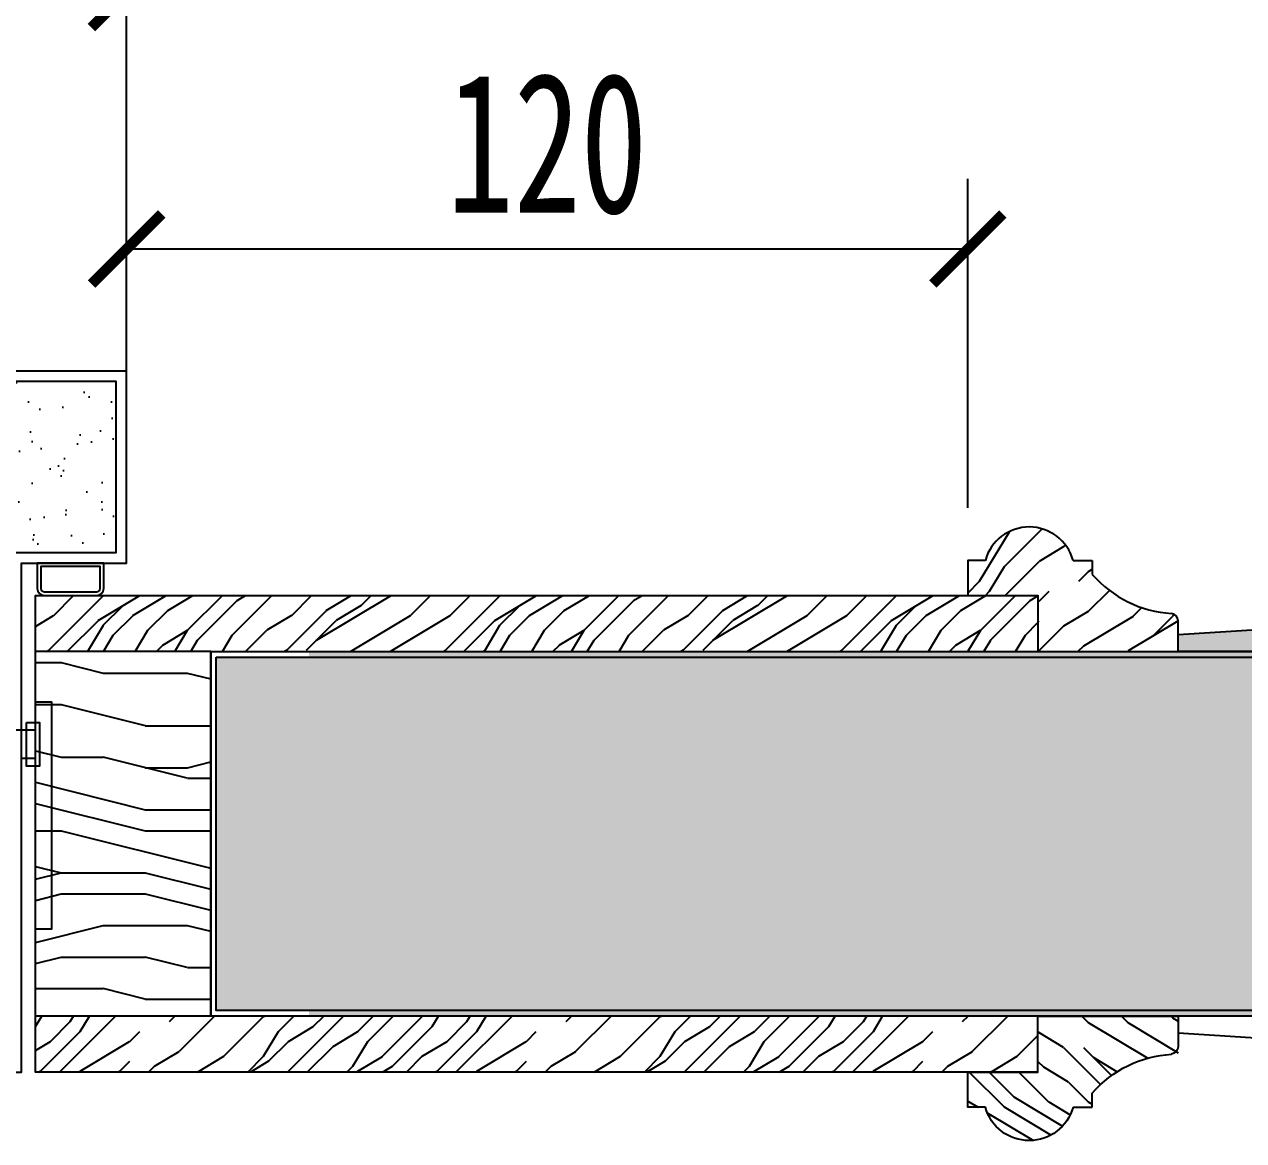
# Model space of a CAD drawing. Header units: millimetres. Extents: x 51249 to 2766742, y -599687 to -1280.
# Drawn here: x 51600.3 to 51774.2, y -120370.3 to -120211.1 of the extents above; entities that cross this region are included whole.
import ezdxf

# ---------------------------------------------------------------- set-up
doc = ezdxf.new("R2010")
doc.units = ezdxf.units.MM
doc.header["$LTSCALE"] = 10
doc.header["$PDMODE"] = 3
doc.linetypes.add('AUDIT_D_050706142524-0', pattern=[0])
for name, color, linetype in [('D-Detail(节点图层)', 134, 'Continuous'), ('IDT-HATCH', 250, 'AUDIT_D_050706142524-0'), ('IRC-18Norm', 30, 'Continuous')]:
    doc.layers.add(name, color=color, linetype=linetype)
doc.styles.add('DIM', font='SimSun.ttf', dxfattribs={"width": 0.7})
doc.dimstyles.new('10', dxfattribs={"dimscale": 10, "dimtxt": 2, "dimasz": 1, "dimexe": 1, "dimexo": 1, "dimgap": 0.5, "dimtad": 1, "dimdec": 0, "dimzin": 0, "dimdsep": 46, "dimtxsty": 'DIM', "dimblk": 'ARCHTICK', "dimcen": 0, "dimclrd": 5, "dimclre": 5, "dimclrt": 35, "dimadec": 0, "dimazin": 0, "dimtfac": 0.5, "dimtdec": 0, "dimtix": 1, "dimtmove": 2, "dimatfit": 2, "dimldrblk": 'A', "dimfxl": 0, "dimtolj": 1, "dimtzin": 0, "dimlwd": -1, "dimlwe": -1, "dimarcsym": 0})

# ---------------------------------------------------------------- blocks, each defined once
blk = doc.blocks.new('ssdsdsggf')
at = {"layer": 'IDT-HATCH'}
h = blk.add_hatch(dxfattribs=at)
h.set_pattern_fill('木纹02', color=8, scale=10, angle=45, style=0, pattern_type=2)
h.set_pattern_definition([(45, (1434.317984681045, 3618.622296060334), (-28.2842712474619, 28.2842712474619), [8, -12, 4, -16]), (45, (1453.409867773073, 3639.128392714731), (-28.2842712474619, 28.2842712474619), [8, -32]), (45, (1449.167227085964, 3637.714179152375), (-28.2842712474619, 28.2842712474619), [4, -36]), (45, (1432.903771118676, 3622.864936747457), (-28.2842712474619, 28.2842712474619), [2, -28, 2, -8]), (45, (1441.389052492908, 3634.178645246444), (-28.2842712474619, 28.2842712474619), [8, -12, 2, -18]), (45, (1433.610877899868, 3627.814684215773), (-28.2842712474619, 28.2842712474619), [6, -34]), (45, (1439.974838930539, 3635.592858808828), (-28.2842712474619, 28.2842712474619), [12, -28]), (45, (1430.782450775114, 3627.814684215773), (-28.2842712474619, 28.2842712474619), [8, -32]), (45, (1441.389052492908, 3639.835499495923), (-28.2842712474619, 28.2842712474619), [20, -20]), (45, (1431.489557556291, 3632.76443168406), (-28.2842712474619, 28.2842712474619), [4, -12, 8, -16]), (45, (1450.581440648333, 3653.270528338457), (-28.2842712474619, 28.2842712474619), [8, -32]), (45, (1444.217479617662, 3648.32078087017), (-28.2842712474619, 28.2842712474619), [4, -36]), (45, (1437.853518586977, 3643.371033401883), (-28.2842712474619, 28.2842712474619), [4, -36]), (45, (1423.004276182059, 3629.93600455932), (-28.2842712474619, 28.2842712474619), [8, -32]), (45, (1436.439305024607, 3644.785246964238), (-28.2842712474619, 28.2842712474619), [8, -32]), (45, (1435.025091462223, 3646.199460526594), (-28.2842712474619, 28.2842712474619), [8, -8, 8, -16]), (45, (1427.95402365036, 3641.956819839499), (-28.2842712474619, 28.2842712474619), [4, -20, 8, -8]), (45, (1432.903771118676, 3648.32078087017), (-28.2842712474619, 28.2842712474619), [12, -28]), (45, (1431.489557556291, 3649.734994432554), (-28.2842712474619, 28.2842712474619), [8, -32]), (45, (1419.468742276127, 3639.128392714731), (-28.2842712474619, 28.2842712474619), [12, -16, 4, -8]), (45, (1418.054528713757, 3640.542606277115), (-28.2842712474619, 28.2842712474619), [20, -20]), (45, (1434.317984681045, 3658.220275806802), (-28.2842712474619, 28.2842712474619), [4, -36]), (45, (1425.12559652562, 3650.442101213746), (-28.2842712474619, 28.2842712474619), [8, -32]), (45, (1418.76163549495, 3645.492353745401), (-28.2842712474619, 28.2842712474619), [4, -16, 4, -16]), (45, (1415.226101589018, 3643.371033401883), (-28.2842712474619, 28.2842712474619), [4, -12, 8, -16]), (45, (1420.175849057305, 3649.734994432554), (-28.2842712474619, 28.2842712474619), [4, -20, 4, -12]), (45, (1425.12559652562, 3656.098955463225), (-28.2842712474619, 28.2842712474619), [12, -28]), (45, (1412.397674464264, 3646.199460526594), (-28.2842712474619, 28.2842712474619), [8, -32]), (45, (1425.832703306813, 3661.048702931512), (-28.2842712474619, 28.2842712474619), [4, -36]), (45, (1430.782450775114, 3667.412663962212), (-28.2842712474619, 28.2842712474619), [4, -36]), (59.03624347, (1451.995654210717, 3640.542606277115), (28.28427124768914, 28.28427124562037), [4.12, -160.80422104]), (59.03624347, (1448.460120304786, 3649.734994432554), (28.28427124768914, 28.28427124562037), [4.12, -160.80422104]), (59.03624347, (1428.661130431552, 3663.87713005628), (28.28427124768914, 28.28427124562037), [4.12, -160.80422104]), (59.03624347, (1430.782450775114, 3644.785246964238), (28.28427124768914, 28.28427124562037), [4.12, -160.80422104]), (59.03624347, (1432.196664337484, 3654.684741900841), (28.28427124768914, 28.28427124562037), [4.12, -160.80422104]), (59.03624347, (1437.146411805799, 3655.391848682033), (28.28427124768914, 28.28427124562037), [4.12, -160.80422104]), (59.03624347, (1418.054528713757, 3646.199460526594), (28.28427124768914, 28.28427124562037), [4.12, -160.80422104]), (59.03624347, (1430.782450775114, 3656.098955463225), (28.28427124768914, 28.28427124562037), [4.12, -160.80422104]), (59.03624347, (1447.045906742402, 3651.149207994909), (28.28427124768914, 28.28427124562037), [8.24, -156.68422104]), (59.03624347, (1442.096159274101, 3650.442101213746), (28.28427124768914, 28.28427124562037), [8.24, -156.68422104]), (59.03624347, (1440.681945711731, 3651.856314776101), (28.28427124768914, 28.28427124562037), [8.24, -156.68422104]), (210.96375653, (1441.389052492908, 3634.178645246444), (-28.28427124562037, -28.28427124768914), [4.119999999999999, -8.239999999999998, 4.119999999999999, -148.44422104]), (210.96375653, (1431.489557556291, 3632.76443168406), (-28.28427124562037, -28.28427124768914), [4.119999999999999, -160.80422104]), (210.96375653, (1418.76163549495, 3645.492353745401), (-28.28427124562037, -28.28427124768914), [8.239999999999998, -156.68422104]), (239.03624347, (1453.409867773073, 3639.128392714731), (-28.28427124768914, -28.28427124562037), [4.119999999999999, -160.80422104]), (30.96375652999995, (1459.066722022581, 3644.785246964238), (28.28427124562038, 28.28427124768913), [4.119999999999999, -160.80422104]), (30.96375652999995, (1440.681945711731, 3646.199460526594), (28.28427124562038, 28.28427124768913), [4.119999999999999, -160.80422104]), (30.96375652999995, (1441.389052492908, 3656.806062244417), (28.28427124562038, 28.28427124768913), [4.119999999999999, -160.80422104]), (30.96375652999995, (1427.95402365036, 3647.613674088978), (28.28427124562038, 28.28427124768913), [4.119999999999999, -160.80422104]), (30.96375652999995, (1421.590062619689, 3648.32078087017), (28.28427124562038, 28.28427124768913), [4.119999999999999, -160.80422104]), (30.96375652999995, (1423.004276182059, 3652.563421557294), (28.28427124562038, 28.28427124768913), [4.119999999999999, -160.80422104]), (30.96375652999995, (1427.95402365036, 3647.613674088978), (28.28427124562038, 28.28427124768913), [4.119999999999999, -160.80422104]), (30.96375652999995, (1432.196664337484, 3660.34159615032), (28.28427124562038, 28.28427124768913), [16.48, -148.44422104]), (30.96375652999995, (1434.317984681045, 3624.279150309812), (28.28427124562038, 28.28427124768913), [16.48, -148.44422104]), (30.96375652999995, (1435.025091462223, 3629.228897778128), (28.28427124562038, 28.28427124768913), [16.48, -148.44422104]), (30.96375652999995, (1436.439305024607, 3633.471538465252), (28.28427124562038, 28.28427124768913), [4.119999999999999, -8.239999999999998, 8.239999999999998, -144.32422104]), (30.96375652999995, (1434.317984681045, 3635.592858808828), (28.28427124562038, 28.28427124768913), [8.239999999999998, -8.239999999999998, 8.239999999999998, -140.20422104]), (30.96375652999995, (1428.661130431552, 3635.592858808828), (28.28427124562038, 28.28427124768913), [16.48, -148.44422104]), (30.96375652999995, (1423.711382963236, 3634.885752027636), (28.28427124562038, 28.28427124768913), [16.48, -148.44422104]), (30.96375652999995, (1422.297169400881, 3636.299965589991), (28.28427124562038, 28.28427124768913), [16.48, -148.44422104]), (30.96375652999995, (1433.610877899868, 3664.584236837472), (28.28427124562038, 28.28427124768913), [4.119999999999999, -160.80422104]), (30.96376752999999, (1433.610877899868, 3670.241091086951), (28.2842658154296, 28.28427667787887), [8.24, -156.68422104]), (30.96376752999999, (1418.054528713757, 3651.856314776101), (28.2842658154296, 28.28427667787887), [8.24, -156.68422104]), (30.96375753000003, (1439.974838930539, 3624.279150309812), (28.28427075196671, 28.2842717413428), [16.48, -148.44422104]), (30.96375753000003, (1437.146411805799, 3661.048702931512), (28.28427075196671, 28.2842717413428), [12.36, -152.56422104]), (30.96375753000003, (1442.096159274101, 3661.755809712704), (28.28427075196671, 28.2842717413428), [24.72, -140.20422104])])
edge = h.paths.add_edge_path()
edge.add_arc((55979.39305851867, -119555.1757793794), 16.3029122841269, 241.49248812038348, 250.7276556860831, ccw=False)
edge.add_arc((55979.37967211842, -119555.2540906065), 16.22772716918005, 220.9185292841003, 241.40205699300918, ccw=False)
edge.add_line((55967.11732496107, -119565.8830120603), (55967.11732496107, -119563.8830120603))
edge.add_line((55967.11732496107, -119563.8830120603), (55964.36732496105, -119563.8830120603))
edge.add_arc((55958.11732496105, -119565.6004663499), 6.481677964616869, 15.36520759784268, 164.6347924021573)
edge.add_line((55951.86732496105, -119563.8830120603), (55949.36732496105, -119563.8830120603))
edge.add_line((55949.36732496105, -119563.8830120603), (55949.36732496105, -119568.8830120603))
edge.add_line((55949.36732496105, -119568.8830120603), (55959.36732496105, -119568.8830120603))
edge.add_line((55959.36732496105, -119568.8830120603), (55959.36732496105, -119576.8830120603))
edge.add_line((55959.36732496105, -119576.8830120603), (55979.36732496105, -119576.8830120603))
edge.add_line((55979.36732496105, -119576.8830120603), (55979.36732496108, -119571.4699575336))
edge.add_arc((55979.75767708227, -119552.8609592611), 18.61309193777993, 252.0201423478587, 268.7983098703108, ccw=False)
at = {"layer": 'IRC-18Norm', "color": 2}
for p, q in [((55964.36732502887, -119563.8830120603, -3.585234520345086e-09), (55967.11732496105, -119563.8830120603, -3.585234520345086e-09)), ((55967.11732496105, -119563.8830120603, -3.585234520345086e-09), (55967.11732496105, -119565.8830120603, -3.585234520345086e-09))]:
    blk.add_line(p, q, dxfattribs=at)
at = {"layer": 'IRC-18Norm', "color": 2, "elevation": -3.585234520344903e-09}
blk.add_lwpolyline([(55951.86732496105, -119563.8830120603), (55949.36732496105, -119563.8830120603), (55949.36732496105, -119568.8830120603), (55959.36732496105, -119568.8830120603), (55959.36732496105, -119576.8830120603), (55979.36732496105, -119576.8830120603), (55979.36732496107, -119572.4976460992)], dxfattribs=at)
at = {"layer": 'IRC-18Norm', "color": 2}
for centre, radius, start, end in [((55958.11732496072, -119565.6004663495, -3.585234520345086e-09), 6.481677964208123, 15.36520756988729, 164.6347924050945), ((55979.33232733947, -119555.3128921416, -3.58523452034527e-09), 16.15344292092637, 220.8709191469896, 266.6889113185287), ((55978.18659283027, -119572.6058000652, -3.585234520344537e-09), 1.185675185306872, 5.233635352493456, 79.66292120064189)]:
    blk.add_arc(centre, radius, start, end, dxfattribs=at)
blk = doc.blocks.new('_ArchTick')
at = {"color": 0, "linetype": 'ByBlock', "const_width": 0.15}
blk.add_lwpolyline([(-0.5, -0.5), (0.5, 0.5)], dxfattribs=at)
blk = doc.blocks.new('*D1100')
at = {"layer": 'D-Detail(节点图层)', "color": 5, "ltscale": 0.15}
for p, q in [((51614.83135850196, -120277.8962793783), (51614.83135850196, -120233.0963369248)), ((51734.83135850199, -120280.0121117576), (51734.83135850199, -120233.0963369248)), ((51614.83135850196, -120243.0963369248), (51734.83135850199, -120243.0963369248))]:
    blk.add_line(p, q, dxfattribs=at)
at = {"layer": 'Defpoints', "color": 0, "ltscale": 0.15}
for p in [(51734.83135850199, -120243.0963369248), (51614.83135850196, -120287.8962793783), (51734.83135850199, -120290.0121117576)]:
    blk.add_point(p, dxfattribs=at)
at = {"layer": 'D-Detail(节点图层)', "color": 5, "ltscale": 0.15, "xscale": 10, "yscale": 10, "zscale": 10, "rotation": 180}
blk.add_blockref('_ArchTick', (51614.83135850196, -120243.0963369248), dxfattribs=at)
at = {"layer": 'D-Detail(节点图层)', "color": 5, "ltscale": 0.15, "xscale": 10, "yscale": 10, "zscale": 10}
blk.add_blockref('_ArchTick', (51734.83135850199, -120243.0963369248), dxfattribs=at)
at = {"layer": 'D-Detail(节点图层)', "color": 35, "ltscale": 0.15, "insert": (51674.83135850197, -120228.0963369248), "char_height": 20, "attachment_point": 5, "style": 'DIM'}
blk.add_mtext('\\A1;120', dxfattribs=at)
blk = doc.blocks.new('A')
for p, q in [((-1.435067392276324, 1.147654099946521), (-1.089590771724033, 1.437450103912852)), ((-1.089590771724033, 1.437450103912852), (0, 0)), ((-1.435067392276324, 1.147654099946521), (-0.3688396396728422, 0)), ((-0.3688396396728422, 3.637978807091713e-12), (-2.127066897330224, 0)), ((-1.435067392276324, -1.147654099946521), (-0.3688396396728422, 0)), ((-1.089590771724033, -1.437450103912852), (0, 0)), ((-1.435067392276324, -1.147654099946521), (-1.089590771724033, -1.437450103912852))]:
    blk.add_line(p, q)
for points in [[(-1.435067392276324, 1.147654099946521), (-1.089590771724033, 1.437450103912852), (-0.3688396396728422, 0), (0, 0)], [(-1.435067392276324, -1.147654099946521), (-1.089590771724033, -1.437450103912852), (-0.3688396396728422, 0), (0, 0)]]:
    blk.add_solid(points)
blk = doc.blocks.new('*D1102')
at = {"layer": 'D-Detail(节点图层)', "color": 5, "ltscale": 0.15}
for p, q in [((51614.83135850203, -120246.5125324809), (51614.83135850203, -120196.5125324809)), ((52482.83110054302, -120246.5125324809), (52482.83110054302, -120196.5125324809)), ((51614.83135850203, -120206.5125324809), (52482.83110054302, -120206.5125324809))]:
    blk.add_line(p, q, dxfattribs=at)
at = {"layer": 'Defpoints', "color": 0, "ltscale": 0.15}
for p in [(52482.83110054302, -120206.5125324809), (51614.83135850203, -120260.5121117202), (52482.83110054302, -120260.51211172)]:
    blk.add_point(p, dxfattribs=at)
at = {"layer": 'D-Detail(节点图层)', "color": 5, "ltscale": 0.15, "xscale": 10, "yscale": 10, "zscale": 10, "rotation": 180}
blk.add_blockref('_ArchTick', (51614.83135850203, -120206.5125324809), dxfattribs=at)
at = {"layer": 'D-Detail(节点图层)', "color": 5, "ltscale": 0.15, "xscale": 10, "yscale": 10, "zscale": 10}
blk.add_blockref('_ArchTick', (52482.83110054302, -120206.5125324809), dxfattribs=at)
at = {"layer": 'D-Detail(节点图层)', "color": 35, "ltscale": 0.15, "insert": (52048.83122952252, -120184.8028972884), "char_height": 20, "attachment_point": 5, "style": 'DIM'}
blk.add_mtext('\\A1;门扇开启后净宽度≥800MM', dxfattribs=at)

msp = doc.modelspace()

# ---------------------------------------------------------------- hatches: boundary and pattern name
at = {"layer": 'D-Detail(节点图层)', "ltscale": 0.15}
h = msp.add_hatch(dxfattribs=at)
h.set_pattern_fill('AR-SAND', color=251, scale=3, style=0)
h.set_pattern_definition([(37.50000000000001, (-4234.536095438525, -723.6290996973403), (-0.2400046943976075, 7.341198559940135), [0, -5.7912, 0, -6.477, 0, -6.19125]), (7.499999999999999, (-4234.536095438525, -723.6290996973403), (6.742849247070039, 10.75237650852531), [0, -3.1242, 0, -5.2197, 0, -2.00025]), (327.5, (-4239.222395438526, -723.6290996973403), (11.86488555362187, 0.02155777017818417), [0, -1.905, 0, -6.858000000000001, 0, -8.9535]), (317.5, (-4239.222395438526, -723.6290996973403), (11.45334678708446, 3.343939848858243), [0, -0.9525, 0, -4.4958, 0, -5.1435])])
h.paths.add_polyline_path([(51598.33135850396, -120359.0121117315), (51598.33135850196, -120286.3962793783), (51613.33135850196, -120286.3962793783), (51613.33135850203, -120262.0121117199), (51560.33135850203, -120262.0121117199), (51560.33135850396, -120359.0121117315)])
h = msp.add_hatch(dxfattribs=at)
h.set_pattern_fill('FB木纹中SC300', color=251, scale=10, angle=45, style=0, pattern_type=2)
h.set_pattern_definition([(45, (-4248.536095438525, -723.6290996973403), (-28.2842712474619, 28.2842712474619), [8, -12, 4, -16]), (45, (-4229.444212346491, -703.1230030429288), (-28.2842712474619, 28.2842712474619), [8, -32]), (45, (-4233.686853033607, -704.5372166052985), (-28.2842712474619, 28.2842712474619), [4, -36]), (45, (-4249.950309000895, -719.3864590102166), (-28.2842712474619, 28.2842712474619), [2, -28, 2, -8]), (45, (-4241.465027626662, -708.07275051123), (-28.2842712474619, 28.2842712474619), [8, -12, 2, -18]), (45, (-4249.24320221971, -714.4367115419154), (-28.2842712474619, 28.2842712474619), [6, -34]), (45, (-4242.879241189032, -706.6585369488603), (-28.2842712474619, 28.2842712474619), [12, -28]), (45, (-4252.071629344457, -714.4367115419154), (-28.2842712474619, 28.2842712474619), [8, -32]), (45, (-4241.465027626662, -702.4158962617512), (-28.2842712474619, 28.2842712474619), [20, -20]), (45, (-4251.364522563272, -709.4869640736142), (-28.2842712474619, 28.2842712474619), [4, -12, 8, -16]), (45, (-4232.272639471237, -688.9808674192027), (-28.2842712474619, 28.2842712474619), [8, -32]), (45, (-4238.636600501915, -693.9306148875039), (-28.2842712474619, 28.2842712474619), [4, -36]), (45, (-4245.000561532594, -698.8803623558051), (-28.2842712474619, 28.2842712474619), [4, -36]), (45, (-4259.849803937512, -712.3153911983536), (-28.2842712474619, 28.2842712474619), [8, -32]), (45, (-4246.414775094963, -697.4661487934354), (-28.2842712474619, 28.2842712474619), [8, -32]), (45, (-4247.82898865734, -696.0519352310657), (-28.2842712474619, 28.2842712474619), [8, -8, 8, -16]), (45, (-4254.900056469203, -700.2945759181894), (-28.2842712474619, 28.2842712474619), [4, -20, 8, -8]), (45, (-4249.950309000895, -693.9306148875039), (-28.2842712474619, 28.2842712474619), [12, -28]), (45, (-4251.364522563272, -692.5164013251342), (-28.2842712474619, 28.2842712474619), [8, -32]), (45, (-4263.385337843443, -703.1230030429288), (-28.2842712474619, 28.2842712474619), [12, -16, 4, -8]), (45, (-4264.799551405813, -701.7087894805591), (-28.2842712474619, 28.2842712474619), [20, -20]), (45, (-4248.536095438525, -684.0311199508869), (-28.2842712474619, 28.2842712474619), [4, -36]), (45, (-4257.72848359395, -691.8092945439421), (-28.2842712474619, 28.2842712474619), [8, -32]), (45, (-4264.092444624628, -696.7590420122579), (-28.2842712474619, 28.2842712474619), [4, -16, 4, -16]), (45, (-4267.62797853056, -698.8803623558051), (-28.2842712474619, 28.2842712474619), [4, -12, 8, -16]), (45, (-4262.678231062258, -692.5164013251342), (-28.2842712474619, 28.2842712474619), [4, -20, 4, -12]), (45, (-4257.72848359395, -686.1524402944488), (-28.2842712474619, 28.2842712474619), [12, -28]), (45, (-4270.456405655306, -696.0519352310657), (-28.2842712474619, 28.2842712474619), [8, -32]), (45, (-4257.021376812765, -681.2026928261475), (-28.2842712474619, 28.2842712474619), [4, -36]), (45, (-4252.071629344457, -674.8387317954621), (-28.2842712474619, 28.2842712474619), [4, -36]), (59.03624347, (-4230.85842590886, -701.7087894805591), (28.28427124768914, 28.28427124562037), [4.12, -160.80422104]), (59.03624347, (-4234.393959814792, -692.5164013251342), (28.28427124768914, 28.28427124562037), [4.12, -160.80422104]), (59.03624347, (-4254.192949688018, -678.3742657014081), (28.28427124768914, 28.28427124562037), [4.12, -160.80422104]), (59.03624347, (-4252.071629344457, -697.4661487934354), (28.28427124768914, 28.28427124562037), [4.12, -160.80422104]), (59.03624347, (-4250.657415782087, -687.566653856833), (28.28427124768914, 28.28427124562037), [4.12, -160.80422104]), (59.03624347, (-4245.707668313778, -686.8595470756409), (28.28427124768914, 28.28427124562037), [4.12, -160.80422104]), (59.03624347, (-4264.799551405813, -696.0519352310657), (28.28427124768914, 28.28427124562037), [4.12, -160.80422104]), (59.03624347, (-4252.071629344457, -686.1524402944488), (28.28427124768914, 28.28427124562037), [4.12, -160.80422104]), (59.03624347, (-4235.808173377169, -691.1021877627645), (28.28427124768914, 28.28427124562037), [8.24, -156.68422104]), (59.03624347, (-4240.75792084547, -691.8092945439421), (28.28427124768914, 28.28427124562037), [8.24, -156.68422104]), (59.03624347, (-4242.172134407847, -690.3950809815724), (28.28427124768914, 28.28427124562037), [8.24, -156.68422104]), (210.96375653, (-4241.465027626662, -708.07275051123), (-28.28427124562037, -28.28427124768914), [4.12, -8.24, 4.12, -148.44422104]), (210.96375653, (-4251.364522563272, -709.4869640736142), (-28.28427124562037, -28.28427124768914), [4.12, -160.80422104]), (210.96375653, (-4264.092444624628, -696.7590420122579), (-28.28427124562037, -28.28427124768914), [8.24, -156.68422104]), (239.03624347, (-4229.444212346491, -703.1230030429288), (-28.28427124768914, -28.28427124562037), [4.12, -160.80422104]), (30.96375652999997, (-4223.787358096997, -697.4661487934354), (28.28427124562038, 28.28427124768913), [4.12, -160.80422104]), (30.96375652999997, (-4242.172134407847, -696.0519352310657), (28.28427124562038, 28.28427124768913), [4.12, -160.80422104]), (30.96375652999997, (-4241.465027626662, -685.4453335132712), (28.28427124562038, 28.28427124768913), [4.12, -160.80422104]), (30.96375652999997, (-4254.900056469203, -694.637721668696), (28.28427124562038, 28.28427124768913), [4.12, -160.80422104]), (30.96375652999997, (-4261.264017499881, -693.9306148875039), (28.28427124562038, 28.28427124768913), [4.12, -160.80422104]), (30.96375652999997, (-4259.849803937512, -689.6879742003803), (28.28427124562038, 28.28427124768913), [4.12, -160.80422104]), (30.96375652999997, (-4254.900056469203, -694.637721668696), (28.28427124562038, 28.28427124768913), [4.12, -160.80422104]), (30.96375652999997, (-4250.657415782087, -681.9097996073397), (28.28427124562038, 28.28427124768913), [16.48, -148.44422104]), (30.96375652999997, (-4248.536095438525, -717.972245447847), (28.28427124562038, 28.28427124768913), [16.48, -148.44422104]), (30.96375652999997, (-4247.82898865734, -713.0224979795457), (28.28427124562038, 28.28427124768913), [16.48, -148.44422104]), (30.96375652999997, (-4246.414775094963, -708.7798572924221), (28.28427124562038, 28.28427124768913), [4.12, -8.24, 8.24, -144.32422104]), (30.96375652999997, (-4248.536095438525, -706.6585369488603), (28.28427124562038, 28.28427124768913), [8.24, -8.24, 8.24, -140.20422104]), (30.96375652999997, (-4254.192949688018, -706.6585369488603), (28.28427124562038, 28.28427124768913), [16.48, -148.44422104]), (30.96375652999997, (-4259.142697156327, -707.3656437300524), (28.28427124562038, 28.28427124768913), [16.48, -148.44422104]), (30.96375652999997, (-4260.556910718697, -705.9514301676827), (28.28427124562038, 28.28427124768913), [16.48, -148.44422104]), (30.96375652999997, (-4249.24320221971, -677.667158920216), (28.28427124562038, 28.28427124768913), [4.12, -160.80422104]), (30.96376753000001, (-4249.24320221971, -672.0103046707227), (28.2842658154296, 28.28427667787887), [8.24, -156.68422104]), (30.96376753000001, (-4264.799551405813, -690.3950809815724), (28.2842658154296, 28.28427667787887), [8.24, -156.68422104]), (30.96375753000005, (-4242.879241189032, -717.972245447847), (28.28427075196671, 28.2842717413428), [16.48, -148.44422104]), (30.96375753000005, (-4245.707668313778, -681.2026928261475), (28.28427075196671, 28.2842717413428), [12.36, -152.56422104]), (30.96375753000005, (-4240.75792084547, -680.4955860449554), (28.28427075196671, 28.2842717413428), [24.72, -140.20422104])])
h.paths.add_polyline_path([(51601.83135850221, -120292.5121117576), (51601.83135850221, -120300.5121117576), (51744.83135850199, -120300.5121117576), (51744.83135850199, -120292.5121117576), (51734.83135850199, -120292.5121117576)])
h = msp.add_hatch(dxfattribs=at)
h.set_pattern_fill('FB木纹中SC300', color=251, scale=10, angle=45, style=0, pattern_type=2)
h.set_pattern_definition([(45, (-4234.536095438525, -723.6290996973403), (-28.2842712474619, 28.2842712474619), [8, -12, 4, -16]), (45, (-4215.444212346491, -703.1230030429288), (-28.2842712474619, 28.2842712474619), [8, -32]), (45, (-4219.686853033607, -704.5372166052985), (-28.2842712474619, 28.2842712474619), [4, -36]), (45, (-4235.950309000895, -719.3864590102166), (-28.2842712474619, 28.2842712474619), [2, -28, 2, -8]), (45, (-4227.465027626662, -708.07275051123), (-28.2842712474619, 28.2842712474619), [8, -12, 2, -18]), (45, (-4235.24320221971, -714.4367115419154), (-28.2842712474619, 28.2842712474619), [6, -34]), (45, (-4228.879241189032, -706.6585369488603), (-28.2842712474619, 28.2842712474619), [12, -28]), (45, (-4238.071629344457, -714.4367115419154), (-28.2842712474619, 28.2842712474619), [8, -32]), (45, (-4227.465027626662, -702.4158962617512), (-28.2842712474619, 28.2842712474619), [20, -20]), (45, (-4237.364522563272, -709.4869640736142), (-28.2842712474619, 28.2842712474619), [4, -12, 8, -16]), (45, (-4218.272639471237, -688.9808674192027), (-28.2842712474619, 28.2842712474619), [8, -32]), (45, (-4224.636600501915, -693.9306148875039), (-28.2842712474619, 28.2842712474619), [4, -36]), (45, (-4231.000561532594, -698.8803623558051), (-28.2842712474619, 28.2842712474619), [4, -36]), (45, (-4245.849803937512, -712.3153911983536), (-28.2842712474619, 28.2842712474619), [8, -32]), (45, (-4232.414775094963, -697.4661487934354), (-28.2842712474619, 28.2842712474619), [8, -32]), (45, (-4233.82898865734, -696.0519352310657), (-28.2842712474619, 28.2842712474619), [8, -8, 8, -16]), (45, (-4240.900056469203, -700.2945759181894), (-28.2842712474619, 28.2842712474619), [4, -20, 8, -8]), (45, (-4235.950309000895, -693.9306148875039), (-28.2842712474619, 28.2842712474619), [12, -28]), (45, (-4237.364522563272, -692.5164013251342), (-28.2842712474619, 28.2842712474619), [8, -32]), (45, (-4249.385337843443, -703.1230030429288), (-28.2842712474619, 28.2842712474619), [12, -16, 4, -8]), (45, (-4250.799551405813, -701.7087894805591), (-28.2842712474619, 28.2842712474619), [20, -20]), (45, (-4234.536095438525, -684.0311199508869), (-28.2842712474619, 28.2842712474619), [4, -36]), (45, (-4243.72848359395, -691.8092945439421), (-28.2842712474619, 28.2842712474619), [8, -32]), (45, (-4250.092444624628, -696.7590420122579), (-28.2842712474619, 28.2842712474619), [4, -16, 4, -16]), (45, (-4253.62797853056, -698.8803623558051), (-28.2842712474619, 28.2842712474619), [4, -12, 8, -16]), (45, (-4248.678231062258, -692.5164013251342), (-28.2842712474619, 28.2842712474619), [4, -20, 4, -12]), (45, (-4243.72848359395, -686.1524402944488), (-28.2842712474619, 28.2842712474619), [12, -28]), (45, (-4256.456405655306, -696.0519352310657), (-28.2842712474619, 28.2842712474619), [8, -32]), (45, (-4243.021376812765, -681.2026928261475), (-28.2842712474619, 28.2842712474619), [4, -36]), (45, (-4238.071629344457, -674.8387317954621), (-28.2842712474619, 28.2842712474619), [4, -36]), (59.03624347, (-4216.85842590886, -701.7087894805591), (28.28427124768914, 28.28427124562037), [4.12, -160.80422104]), (59.03624347, (-4220.393959814792, -692.5164013251342), (28.28427124768914, 28.28427124562037), [4.12, -160.80422104]), (59.03624347, (-4240.192949688018, -678.3742657014081), (28.28427124768914, 28.28427124562037), [4.12, -160.80422104]), (59.03624347, (-4238.071629344457, -697.4661487934354), (28.28427124768914, 28.28427124562037), [4.12, -160.80422104]), (59.03624347, (-4236.657415782087, -687.566653856833), (28.28427124768914, 28.28427124562037), [4.12, -160.80422104]), (59.03624347, (-4231.707668313778, -686.8595470756409), (28.28427124768914, 28.28427124562037), [4.12, -160.80422104]), (59.03624347, (-4250.799551405813, -696.0519352310657), (28.28427124768914, 28.28427124562037), [4.12, -160.80422104]), (59.03624347, (-4238.071629344457, -686.1524402944488), (28.28427124768914, 28.28427124562037), [4.12, -160.80422104]), (59.03624347, (-4221.808173377169, -691.1021877627645), (28.28427124768914, 28.28427124562037), [8.24, -156.68422104]), (59.03624347, (-4226.75792084547, -691.8092945439421), (28.28427124768914, 28.28427124562037), [8.24, -156.68422104]), (59.03624347, (-4228.172134407847, -690.3950809815724), (28.28427124768914, 28.28427124562037), [8.24, -156.68422104]), (210.96375653, (-4227.465027626662, -708.07275051123), (-28.28427124562037, -28.28427124768914), [4.12, -8.24, 4.12, -148.44422104]), (210.96375653, (-4237.364522563272, -709.4869640736142), (-28.28427124562037, -28.28427124768914), [4.12, -160.80422104]), (210.96375653, (-4250.092444624628, -696.7590420122579), (-28.28427124562037, -28.28427124768914), [8.24, -156.68422104]), (239.03624347, (-4215.444212346491, -703.1230030429288), (-28.28427124768914, -28.28427124562037), [4.12, -160.80422104]), (30.96375652999997, (-4209.787358096997, -697.4661487934354), (28.28427124562038, 28.28427124768913), [4.12, -160.80422104]), (30.96375652999997, (-4228.172134407847, -696.0519352310657), (28.28427124562038, 28.28427124768913), [4.12, -160.80422104]), (30.96375652999997, (-4227.465027626662, -685.4453335132712), (28.28427124562038, 28.28427124768913), [4.12, -160.80422104]), (30.96375652999997, (-4240.900056469203, -694.637721668696), (28.28427124562038, 28.28427124768913), [4.12, -160.80422104]), (30.96375652999997, (-4247.264017499881, -693.9306148875039), (28.28427124562038, 28.28427124768913), [4.12, -160.80422104]), (30.96375652999997, (-4245.849803937512, -689.6879742003803), (28.28427124562038, 28.28427124768913), [4.12, -160.80422104]), (30.96375652999997, (-4240.900056469203, -694.637721668696), (28.28427124562038, 28.28427124768913), [4.12, -160.80422104]), (30.96375652999997, (-4236.657415782087, -681.9097996073397), (28.28427124562038, 28.28427124768913), [16.48, -148.44422104]), (30.96375652999997, (-4234.536095438525, -717.972245447847), (28.28427124562038, 28.28427124768913), [16.48, -148.44422104]), (30.96375652999997, (-4233.82898865734, -713.0224979795457), (28.28427124562038, 28.28427124768913), [16.48, -148.44422104]), (30.96375652999997, (-4232.414775094963, -708.7798572924221), (28.28427124562038, 28.28427124768913), [4.12, -8.24, 8.24, -144.32422104]), (30.96375652999997, (-4234.536095438525, -706.6585369488603), (28.28427124562038, 28.28427124768913), [8.24, -8.24, 8.24, -140.20422104]), (30.96375652999997, (-4240.192949688018, -706.6585369488603), (28.28427124562038, 28.28427124768913), [16.48, -148.44422104]), (30.96375652999997, (-4245.142697156327, -707.3656437300524), (28.28427124562038, 28.28427124768913), [16.48, -148.44422104]), (30.96375652999997, (-4246.556910718697, -705.9514301676827), (28.28427124562038, 28.28427124768913), [16.48, -148.44422104]), (30.96375652999997, (-4235.24320221971, -677.667158920216), (28.28427124562038, 28.28427124768913), [4.12, -160.80422104]), (30.96376753000001, (-4235.24320221971, -672.0103046707227), (28.2842658154296, 28.28427667787887), [8.24, -156.68422104]), (30.96376753000001, (-4250.799551405813, -690.3950809815724), (28.2842658154296, 28.28427667787887), [8.24, -156.68422104]), (30.96375753000005, (-4228.879241189032, -717.972245447847), (28.28427075196671, 28.2842717413428), [16.48, -148.44422104]), (30.96375753000005, (-4231.707668313778, -681.2026928261475), (28.28427075196671, 28.2842717413428), [12.36, -152.56422104]), (30.96375753000005, (-4226.75792084547, -680.4955860449554), (28.28427075196671, 28.2842717413428), [24.72, -140.20422104])])
h.paths.add_polyline_path([(51764.83135850199, -120300.5121117576), (51764.83135850712, -120298.0990572312), (51804.83135849937, -120295.5500864412), (51804.83135849937, -120292.5121117576), (52292.83110054565, -120292.5121117576), (52292.83110054565, -120295.5500864412), (52332.83110053789, -120298.0990572312), (52332.83110054304, -120300.5121117576)])
h = msp.add_hatch(dxfattribs=at)
h.set_pattern_fill('FB木纹中SC300', color=251, scale=15, style=0, pattern_type=2)
h.set_pattern_definition([(0, (-4248.536095438525, -723.6290996973403), (0, 60), [12, -18, 6, -24]), (0, (-4206.536095438525, -722.1290996973403), (0, 60), [12, -48]), (0, (-4212.536095438525, -719.1290996973403), (0, 60), [6, -54]), (0, (-4245.536095438525, -717.6290996973403), (0, 60), [3, -42, 3, -12]), (0, (-4224.536095438525, -714.6290996973403), (0, 60), [12, -18, 3, -27]), (0, (-4239.536095438525, -713.1290996973403), (0, 60), [9, -51]), (0, (-4224.536095438525, -711.6290996973403), (0, 60), [18, -42]), (0, (-4242.536095438525, -710.1290996973403), (0, 60), [12, -48]), (0, (-4218.536095438525, -708.6290996973403), (0, 60), [30, -30]), (0, (-4236.536095438525, -705.6290996973403), (0, 60), [6, -18, 12, -24]), (0, (-4194.536095438525, -704.1290996973403), (0, 60), [12, -48]), (0, (-4206.536095438525, -702.6290996973403), (0, 60), [6, -54]), (0, (-4218.536095438525, -701.1290996973403), (0, 60), [6, -54]), (0, (-4248.536095438525, -699.6290996973403), (0, 60), [12, -48]), (0, (-4218.536095438525, -698.1290996973403), (0, 60), [12, -48]), (0, (-4218.536095438525, -695.1290996973403), (0, 60), [12, -12, 12, -24]), (0, (-4230.536095438525, -692.1290996973403), (0, 60), [6, -30, 12, -12]), (0, (-4218.536095438525, -690.6290996973403), (0, 60), [18, -42]), (0, (-4218.536095438525, -687.6290996973403), (0, 60), [12, -48]), (0, (-4242.536095438525, -686.1290996973403), (0, 60), [18, -24, 6, -12]), (0, (-4242.536095438525, -683.1290996973403), (0, 60), [30, -30]), (0, (-4206.536095438525, -681.6290996973403), (0, 60), [6, -54]), (0, (-4224.536095438525, -680.1290996973403), (0, 60), [12, -48]), (0, (-4236.536095438525, -678.6290996973403), (0, 60), [6, -24, 6, -24]), (0, (-4242.536095438525, -677.1290996973403), (0, 60), [6, -18, 12, -24]), (0, (-4230.536095438525, -675.6290996973403), (0, 60), [6, -30, 6, -18]), (0, (-4218.536095438525, -674.1290996973403), (0, 60), [18, -42]), (0, (-4242.536095438525, -671.1290996973403), (0, 60), [12, -48]), (0, (-4212.536095438525, -669.6290996973403), (0, 60), [6, -54]), (0, (-4200.536095438525, -668.1290996973403), (0, 60), [6, -54]), (14.03624347, (-4206.536095438525, -719.1290996973403), (59.99999999828779, -2.194254777876381e-09), [6.180000000000001, -241.20633156]), (14.03624347, (-4200.536095438525, -705.6290996973403), (59.99999999828779, -2.194254777876381e-09), [6.180000000000001, -241.20633156]), (14.03624347, (-4206.536095438525, -669.6290996973403), (59.99999999828779, -2.194254777876381e-09), [6.180000000000001, -241.20633156]), (14.03624347, (-4224.536095438525, -692.1290996973403), (59.99999999828779, -2.194254777876381e-09), [6.180000000000001, -241.20633156]), (14.03624347, (-4212.536095438525, -683.1290996973403), (59.99999999828779, -2.194254777876381e-09), [6.180000000000001, -241.20633156]), (14.03624347, (-4206.536095438525, -687.6290996973403), (59.99999999828779, -2.194254777876381e-09), [6.180000000000001, -241.20633156]), (14.03624347, (-4236.536095438525, -677.1290996973403), (59.99999999828779, -2.194254777876381e-09), [6.180000000000001, -241.20633156]), (14.03624347, (-4212.536095438525, -680.1290996973403), (59.99999999828779, -2.194254777876381e-09), [6.180000000000001, -241.20633156]), (14.03624347, (-4200.536095438525, -702.6290996973403), (59.99999999828779, -2.194254777876381e-09), [12.36, -235.02633156]), (14.03624347, (-4206.536095438525, -698.1290996973403), (59.99999999828779, -2.194254777876381e-09), [12.36, -235.02633156]), (14.03624347, (-4206.536095438525, -695.1290996973403), (59.99999999828779, -2.194254777876381e-09), [12.36, -235.02633156]), (165.96375653, (-4224.536095438525, -714.6290996973403), (-59.99999999828779, -2.194274761890824e-09), [6.180000000000001, -12.36, 6.180000000000001, -222.66633156]), (165.96375653, (-4236.536095438525, -705.6290996973403), (-59.99999999828779, -2.194274761890824e-09), [6.180000000000001, -241.20633156]), (165.96375653, (-4236.536095438525, -678.6290996973403), (-59.99999999828779, -2.194274761890824e-09), [12.36, -235.02633156]), (194.03624347, (-4206.536095438525, -722.1290996973403), (-59.99999999828779, 2.194261439214529e-09), [6.180000000000001, -241.20633156]), (345.96375653, (-4194.536095438525, -722.1290996973403), (59.9999999982878, 2.194239789865549e-09), [6.180000000000001, -241.20633156]), (345.96375653, (-4212.536095438525, -701.1290996973403), (59.9999999982878, 2.194239789865549e-09), [6.180000000000001, -241.20633156]), (345.96375653, (-4200.536095438525, -690.6290996973403), (59.9999999982878, 2.194239789865549e-09), [6.180000000000001, -241.20633156]), (345.96375653, (-4224.536095438525, -686.1290996973403), (59.9999999982878, 2.194239789865549e-09), [6.180000000000001, -241.20633156]), (345.96375653, (-4230.536095438525, -678.6290996973403), (59.9999999982878, 2.194239789865549e-09), [6.180000000000001, -241.20633156]), (345.96375653, (-4224.536095438525, -675.6290996973403), (59.9999999982878, 2.194239789865549e-09), [6.180000000000001, -241.20633156]), (345.96375653, (-4224.536095438525, -686.1290996973403), (59.9999999982878, 2.194239789865549e-09), [6.180000000000001, -241.20633156]), (345.96375653, (-4206.536095438525, -677.1290996973403), (59.9999999982878, 2.194239789865549e-09), [24.72, -222.66633156]), (345.96375653, (-4242.536095438525, -717.6290996973403), (59.9999999982878, 2.194239789865549e-09), [24.72, -222.66633156]), (345.96375653, (-4236.536095438525, -713.1290996973403), (59.9999999982878, 2.194239789865549e-09), [24.72, -222.66633156]), (345.96375653, (-4230.536095438525, -710.1290996973403), (59.9999999982878, 2.194239789865549e-09), [6.180000000000001, -12.36, 12.36, -216.48633156]), (345.96375653, (-4230.536095438525, -705.6290996973403), (59.9999999982878, 2.194239789865549e-09), [12.36, -12.36, 12.36, -210.30633156]), (345.96375653, (-4236.536095438525, -699.6290996973403), (59.9999999982878, 2.194239789865549e-09), [24.72, -222.66633156]), (345.96375653, (-4242.536095438525, -695.1290996973403), (59.9999999982878, 2.194239789865549e-09), [24.72, -222.66633156]), (345.96375653, (-4242.536095438525, -692.1290996973403), (59.9999999982878, 2.194239789865549e-09), [24.72, -222.66633156]), (345.96375653, (-4200.536095438525, -674.1290996973403), (59.9999999982878, 2.194239789865549e-09), [6.180000000000001, -241.20633156]), (345.96376753, (-4194.536095438525, -668.1290996973403), (59.99999999828668, 1.152136732185394e-05), [12.36, -235.02633156]), (345.96376753, (-4230.536095438525, -671.1290996973403), (59.99999999828668, 1.152136732185394e-05), [12.36, -235.02633156]), (345.96375753, (-4236.536095438525, -723.6290996973403), (59.99999999828778, 1.049391821772439e-06), [24.72, -222.66633156]), (345.96375753, (-4200.536095438525, -681.6290996973403), (59.99999999828778, 1.049391821772439e-06), [18.54, -228.84633156]), (345.96375753, (-4194.536095438525, -686.1290996973403), (59.99999999828778, 1.049391821772439e-06), [37.08, -210.30633156])])
h.paths.add_polyline_path([(51626.83135850221, -120300.5121117576), (51601.83135850221, -120300.5121117576), (51601.83135850221, -120352.5121117832), (51626.83135850221, -120352.5121117832)])
h = msp.add_hatch(color=251, dxfattribs=at)
h.paths.add_polyline_path([(51640.83135850221, -120300.5121117576), (52456.83110054085, -120300.5121117576), (52456.83110054085, -120352.5121117832), (51640.83135850221, -120352.5121117832)])
h.paths.add_polyline_path([(51641.63135850221, -120301.3121117576), (52456.03110054084, -120301.3121117576), (52456.03110054084, -120351.7121117832), (51641.63135850221, -120351.7121117832)], flags=16)
h = msp.add_hatch(dxfattribs=at)
h.set_pattern_fill('AR-CONC', color=251, scale=10, style=0)
h.set_pattern_definition([(49.99999999999999, (-4234.536095438525, -723.6290996973403), (18.2184668996004, -1.593908553890308), [1.905, -20.955]), (355, (-4234.536095438525, -723.6290996973403), (-3.524282597566698, 19.105664288218), [1.524, -16.764]), (100.451, (-4233.017895438526, -723.7619246973336), (14.69425016659592, 17.51166878202919), [1.619, -17.809]), (46.18420000000001, (-4234.536095438525, -718.5490996973385), (27.10790408921299, -4.204232793272713), [2.8575, -31.4325]), (96.6356, (-4232.277105438523, -718.8994496973464), (23.74042344662372, 24.74255558900492), [2.428499999999999, -26.71349999999999]), (351.1840000000001, (-4234.536095438525, -718.5490996973385), (23.74046058139339, 24.74251178605977), [2.286, -25.146]), (21, (-4231.996095438524, -719.8190996973426), (15.16148798353833, -10.22655185167625), [1.905, -20.955]), (326.0000000000001, (-4231.996095438524, -719.8190996973426), (6.180202834764708, 18.41879661223193), [1.524, -16.764]), (71.4514, (-4230.732645438526, -720.6713096973399), (21.34164907701244, 8.192285771605745), [1.619, -17.809]), (37.50000000000001, (-4234.536095438525, -723.6290996973403), (0.308860325059182, 8.455503887315311), [0, -16.5608, 0, -17.018, 0, -16.8275]), (7.499999999999999, (-4234.536095438525, -723.6290996973403), (6.681966251030574, 10.01805748181195), [0, -9.7028, 0, -16.1798, 0, -6.4135]), (327.5, (-4240.200295438524, -723.6290996973403), (13.55905951668714, -0.5728743992673446), [0, -6.35, 0, -19.812, 0, -26.289]), (317.5, (-4242.740295438525, -723.6290996973403), (14.8129181386018, 2.542649103333302), [0, -8.255, 0, -13.1572, 0, -18.669])])
h.paths.add_polyline_path([(51627.63135850221, -120301.3121117576), (52470.03110054084, -120301.3121117576), (52470.03110054084, -120351.7121117832), (51627.63135850221, -120351.7121117832)])
h = msp.add_hatch(dxfattribs=at)
h.set_pattern_fill('FB木纹中SC300', color=251, scale=10, angle=45, style=0, pattern_type=2)
h.set_pattern_definition([(45, (51622.33231725254, -120357.5687247101), (-28.2842712474619, 28.2842712474619), [8, -12, 4, -16]), (45, (51641.42420034458, -120337.0626280557), (-28.2842712474619, 28.2842712474619), [8, -32]), (45, (51637.18155965746, -120338.476841618), (-28.2842712474619, 28.2842712474619), [4, -36]), (45, (51620.91810369017, -120353.3260840229), (-28.2842712474619, 28.2842712474619), [2, -28, 2, -8]), (45, (51629.4033850644, -120342.012375524), (-28.2842712474619, 28.2842712474619), [8, -12, 2, -18]), (45, (51621.62521047136, -120348.3763365546), (-28.2842712474619, 28.2842712474619), [6, -34]), (45, (51627.98917150203, -120340.5981619616), (-28.2842712474619, 28.2842712474619), [12, -28]), (45, (51618.79678334661, -120348.3763365546), (-28.2842712474619, 28.2842712474619), [8, -32]), (45, (51629.4033850644, -120336.3555212745), (-28.2842712474619, 28.2842712474619), [20, -20]), (45, (51619.50389012779, -120343.4265890863), (-28.2842712474619, 28.2842712474619), [4, -12, 8, -16]), (45, (51638.59577321983, -120322.9204924319), (-28.2842712474619, 28.2842712474619), [8, -32]), (45, (51632.23181218915, -120327.8702399002), (-28.2842712474619, 28.2842712474619), [4, -36]), (45, (51625.86785115847, -120332.8199873685), (-28.2842712474619, 28.2842712474619), [4, -36]), (45, (51611.01860875355, -120346.2550162111), (-28.2842712474619, 28.2842712474619), [8, -32]), (45, (51624.4536375961, -120331.4057738062), (-28.2842712474619, 28.2842712474619), [8, -32]), (45, (51623.03942403373, -120329.9915602438), (-28.2842712474619, 28.2842712474619), [8, -8, 8, -16]), (45, (51615.96835622186, -120334.2342009309), (-28.2842712474619, 28.2842712474619), [4, -20, 8, -8]), (45, (51620.91810369017, -120327.8702399002), (-28.2842712474619, 28.2842712474619), [12, -28]), (45, (51619.50389012779, -120326.4560263379), (-28.2842712474619, 28.2842712474619), [8, -32]), (45, (51607.48307484762, -120337.0626280557), (-28.2842712474619, 28.2842712474619), [12, -16, 4, -8]), (45, (51606.06886128525, -120335.6484144933), (-28.2842712474619, 28.2842712474619), [20, -20]), (45, (51622.33231725254, -120317.9707449636), (-28.2842712474619, 28.2842712474619), [4, -36]), (45, (51613.13992909712, -120325.7489195567), (-28.2842712474619, 28.2842712474619), [8, -32]), (45, (51606.77596806644, -120330.698667025), (-28.2842712474619, 28.2842712474619), [4, -16, 4, -16]), (45, (51603.24043416051, -120332.8199873685), (-28.2842712474619, 28.2842712474619), [4, -12, 8, -16]), (45, (51608.19018162881, -120326.4560263379), (-28.2842712474619, 28.2842712474619), [4, -20, 4, -12]), (45, (51613.13992909712, -120320.0920653072), (-28.2842712474619, 28.2842712474619), [12, -28]), (45, (51600.41200703576, -120329.9915602438), (-28.2842712474619, 28.2842712474619), [8, -32]), (45, (51613.8470358783, -120315.1423178389), (-28.2842712474619, 28.2842712474619), [4, -36]), (45, (51618.79678334661, -120308.7783568082), (-28.2842712474619, 28.2842712474619), [4, -36]), (59.03624347, (51640.00998678221, -120335.6484144933), (28.28427124768914, 28.28427124562037), [4.12, -160.80422104]), (59.03624347, (51636.47445287627, -120326.4560263379), (28.28427124768914, 28.28427124562037), [4.12, -160.80422104]), (59.03624347, (51616.67546300305, -120312.3138907141), (28.28427124768914, 28.28427124562037), [4.12, -160.80422104]), (59.03624347, (51618.79678334661, -120331.4057738062), (28.28427124768914, 28.28427124562037), [4.12, -160.80422104]), (59.03624347, (51620.21099690898, -120321.5062788696), (28.28427124768914, 28.28427124562037), [4.12, -160.80422104]), (59.03624347, (51625.16074437729, -120320.7991720884), (28.28427124768914, 28.28427124562037), [4.12, -160.80422104]), (59.03624347, (51606.06886128525, -120329.9915602438), (28.28427124768914, 28.28427124562037), [4.12, -160.80422104]), (59.03624347, (51618.79678334661, -120320.0920653072), (28.28427124768914, 28.28427124562037), [4.12, -160.80422104]), (59.03624347, (51635.0602393139, -120325.0418127755), (28.28427124768914, 28.28427124562037), [8.24, -156.68422104]), (59.03624347, (51630.1104918456, -120325.7489195567), (28.28427124768914, 28.28427124562037), [8.24, -156.68422104]), (59.03624347, (51628.69627828322, -120324.3347059943), (28.28427124768914, 28.28427124562037), [8.24, -156.68422104]), (210.96375653, (51629.4033850644, -120342.012375524), (-28.28427124562037, -28.28427124768914), [4.12, -8.24, 4.12, -148.44422104]), (210.96375653, (51619.50389012779, -120343.4265890863), (-28.28427124562037, -28.28427124768914), [4.12, -160.80422104]), (210.96375653, (51606.77596806644, -120330.698667025), (-28.28427124562037, -28.28427124768914), [8.24, -156.68422104]), (239.03624347, (51641.42420034458, -120337.0626280557), (-28.28427124768914, -28.28427124562037), [4.12, -160.80422104]), (30.96375652999997, (51647.08105459407, -120331.4057738062), (28.28427124562038, 28.28427124768913), [4.12, -160.80422104]), (30.96375652999997, (51628.69627828322, -120329.9915602438), (28.28427124562038, 28.28427124768913), [4.12, -160.80422104]), (30.96375652999997, (51629.4033850644, -120319.384958526), (28.28427124562038, 28.28427124768913), [4.12, -160.80422104]), (30.96375652999997, (51615.96835622186, -120328.5773466814), (28.28427124562038, 28.28427124768913), [4.12, -160.80422104]), (30.96375652999997, (51609.60439519119, -120327.8702399002), (28.28427124562038, 28.28427124768913), [4.12, -160.80422104]), (30.96375652999997, (51611.01860875355, -120323.6275992131), (28.28427124562038, 28.28427124768913), [4.12, -160.80422104]), (30.96375652999997, (51615.96835622186, -120328.5773466814), (28.28427124562038, 28.28427124768913), [4.12, -160.80422104]), (30.96375652999997, (51620.21099690898, -120315.8494246201), (28.28427124562038, 28.28427124768913), [16.48, -148.44422104]), (30.96375652999997, (51622.33231725254, -120351.9118704606), (28.28427124562038, 28.28427124768913), [16.48, -148.44422104]), (30.96375652999997, (51623.03942403373, -120346.9621229923), (28.28427124562038, 28.28427124768913), [16.48, -148.44422104]), (30.96375652999997, (51624.4536375961, -120342.7194823052), (28.28427124562038, 28.28427124768913), [4.12, -8.24, 8.24, -144.32422104]), (30.96375652999997, (51622.33231725254, -120340.5981619616), (28.28427124562038, 28.28427124768913), [8.24, -8.24, 8.24, -140.20422104]), (30.96375652999997, (51616.67546300305, -120340.5981619616), (28.28427124562038, 28.28427124768913), [16.48, -148.44422104]), (30.96375652999997, (51611.72571553474, -120341.3052687428), (28.28427124562038, 28.28427124768913), [16.48, -148.44422104]), (30.96375652999997, (51610.31150197237, -120339.8910551804), (28.28427124562038, 28.28427124768913), [16.48, -148.44422104]), (30.96375652999997, (51621.62521047136, -120311.6067839329), (28.28427124562038, 28.28427124768913), [4.12, -160.80422104]), (30.96376753000001, (51621.62521047136, -120305.9499296835), (28.2842658154296, 28.28427667787887), [8.24, -156.68422104]), (30.96376753000001, (51606.06886128525, -120324.3347059943), (28.2842658154296, 28.28427667787887), [8.24, -156.68422104]), (30.96375753000005, (51627.98917150203, -120351.9118704606), (28.28427075196671, 28.2842717413428), [16.48, -148.44422104]), (30.96375753000005, (51625.16074437729, -120315.1423178389), (28.28427075196671, 28.2842717413428), [12.36, -152.56422104]), (30.96375753000005, (51630.1104918456, -120314.4352110577), (28.28427075196671, 28.2842717413428), [24.72, -140.20422104])])
h.paths.add_polyline_path([(51626.83135850221, -120352.5121117832), (51601.83135850221, -120352.5121117832), (51601.83135850221, -120360.5121117832), (51626.83135850221, -120360.5121117832)])
h.paths.add_polyline_path([(51626.83135850221, -120352.5121117832), (51626.83135850221, -120360.5121117832), (51744.831358502, -120360.5121117832), (51744.831358502, -120352.5121117832)])

# ---------------------------------------------------------------- linework, layer by layer
at = {"color": 1, "ltscale": 0.15}
msp.add_line((51602.83135851021, -120287.8962793453, 5.27754285908012e-09), (51606.83135849371, -120287.8962794113), dxfattribs=at)
at = {"color": 2}
for p, q in [((51626.83135850221, -120300.5121117576, -3.585234520345086e-09), (51601.83135850221, -120300.5121117576, -3.585234520345086e-09)), ((51626.83135850221, -120300.5121117576, -3.585234520345086e-09), (52470.83110054084, -120300.5121117576, -3.585234520345086e-09)), ((51626.83135850221, -120352.5121117832, -3.585234520345086e-09), (51626.83135850221, -120300.5121117576, -3.585234520345086e-09)), ((51626.83135850221, -120300.5121117576, -3.585234520345086e-09), (51626.83135850221, -120352.5121117833, -3.585234520345086e-09)), ((52505.83110054149, -120352.5121117832, -3.585234520345086e-09), (51601.83135850221, -120352.5121117832, -3.585234520345086e-09))]:
    msp.add_line(p, q, dxfattribs=at)
for points, elevation in [([(51558.8313585018, -120359.0121117317), (51558.8313585018, -120359.0121117317), (51558.8313585018, -120360.5121117317), (51599.83135850396, -120360.5121117317), (51599.83135850196, -120287.8962793783), (51614.83135850196, -120287.8962793783), (51614.83135850203, -120260.5121117199), (51558.83135850179, -120260.5121117199), (51558.8313585018, -120359.0121117317), (51558.8313585018, -120359.0121117317), (51558.8313585018, -120359.0121117317), (51558.8313585018, -120359.0121117317)], -8.909673805568057e-10), ([(51613.33135850203, -120262.0121117199), (51560.33135850203, -120262.0121117199), (51560.33135850396, -120359.0121117315), (51598.33135850396, -120359.0121117315), (51598.33135850196, -120286.3962793783), (51613.33135850196, -120286.3962793783), (51613.33135850203, -120262.0121117199), (51560.33135850203, -120262.0121117199)], -8.909673805568057e-10), ([(51744.831358502, -120360.5121117832), (51601.83135850221, -120360.5121117832), (51601.83135850221, -120292.5121117576), (51744.83135850199, -120292.5121117576)], -3.585234520345086e-09)]:
    msp.add_lwpolyline(points, dxfattribs=dict(at, elevation=elevation))
at = {"color": 2, "elevation": -3.585234520345086e-09}
msp.add_lwpolyline([(51627.63135850221, -120301.3121117576), (52470.03110054084, -120301.3121117576), (52470.03110054084, -120351.7121117832), (51627.63135850221, -120351.7121117832)], close=True, dxfattribs=at)
at = {"layer": 'D-Detail(节点图层)', "color": 251, "ltscale": 0.15}
for p, q in [((51598.50827579828, -120311.7063006048), (51601.83135850221, -120311.7063006048)), ((51599.97431433104, -120315.7063006048), (51601.83135850221, -120315.7063006048))]:
    msp.add_line(p, q, dxfattribs=at)
at = {"layer": 'D-Detail(节点图层)', "color": 1, "ltscale": 0.15, "elevation": -3.971533130557189e-09}
for points in [[(51603.09608168306, -120292.5121117322), (51610.56663530437, -120292.5121117322, 0.414213562373095), (51611.56663530437, -120291.5121117322), (51611.56663530437, -120287.8962794113), (51602.09608168305, -120287.8962794113), (51602.09608168306, -120291.5121117322, 0.4142135623726333)], [(51603.09608168306, -120292.0121117322), (51610.56663530437, -120292.0121117322, 0.4142135623730951), (51611.06663530437, -120291.5121117322), (51611.06663530437, -120288.3962794113), (51602.59608168305, -120288.3962794113), (51602.59608168306, -120291.5121117322, 0.4142135623721716)]]:
    msp.add_lwpolyline(points, format="xyb", close=True, dxfattribs=at)
at = {"layer": 'D-Detail(节点图层)', "color": 251, "ltscale": 0.15, "elevation": -8.909673805568057e-10}
msp.add_lwpolyline([(51764.83135850199, -120300.5121117576), (51764.83135850712, -120298.0990572312), (51804.83135849937, -120295.5500864412), (51804.83135849937, -120292.5121117576), (52292.83110054565, -120292.5121117576), (52292.83110054565, -120295.5500864412), (52332.83110053789, -120298.0990572312), (52332.83110054304, -120300.5121117576), (51764.83135850199, -120300.5121117576)], dxfattribs=at)
at = {"layer": 'D-Detail(节点图层)', "color": 251, "ltscale": 0.15, "elevation": -3.585234520345086e-09}
msp.add_lwpolyline([(51601.83135850221, -120307.6894590351), (51604.11543504125, -120307.6894590351), (51604.11543504125, -120340.1373691066), (51601.83135850221, -120340.1373691066)], close=True, dxfattribs=at)
at = {"layer": 'D-Detail(节点图层)', "color": 251, "ltscale": 0.15}
msp.add_lwpolyline([(51600.53470303083, -120310.6587785094), (51602.39532402798, -120310.6587785094), (51602.39532402798, -120316.8774622803), (51600.53470303083, -120316.8774622803)], close=True, dxfattribs=at)
at = {"layer": 'IRC-18Norm', "color": 2, "elevation": -1.090892199805569e-07}
for points in [[(51764.83135850712, -120298.0990572312), (51804.83135849937, -120295.5500864412), (51804.83135849937, -120292.5121117576)], [(51764.83135850712, -120354.9251663097), (51804.83135849937, -120357.4741370997), (51804.83135849937, -120360.5121117832)]]:
    msp.add_lwpolyline(points, dxfattribs=at)

# ---------------------------------------------------------------- block references
at = {"layer": 'D-Detail(节点图层)', "color": 1}
msp.add_blockref('ssdsdsggf', (-4214.535966459065, -723.6290996973403, 2.694267139788098e-09), dxfattribs=at)
at = {"layer": 'D-Detail(节点图层)', "color": 1, "xscale": -1, "rotation": 180}
msp.add_blockref('ssdsdsggf', (-4214.535966459065, -239929.3951238435, 2.694267139788098e-09), dxfattribs=at)

# ---------------------------------------------------------------- dimensions: what is measured, and where the dimension line sits
at = {"layer": 'D-Detail(节点图层)', "color": 251, "ltscale": 0.15}
dim = msp.add_linear_dim(base=(52482.83110054302, -120206.5125324809), p1=(51614.83135850203, -120260.5121117202), p2=(52482.83110054302, -120260.51211172), angle=1.344779958390212e-11, text='门扇开启后净宽度≥800MM', dimstyle='10', dxfattribs=at)
dim.commit()
dim.dimension.update_dxf_attribs({"geometry": '*D1102', "text_midpoint": (52048.83122952252, -120184.8028972884), "dimtype": 161})
dim = msp.add_linear_dim(base=(51734.83135850199, -120243.0963369248), p1=(51614.83135850196, -120287.8962793783), p2=(51734.83135850199, -120290.0121117576), dimstyle='10', dxfattribs=at)
dim.commit()
dim.dimension.update_dxf_attribs({"geometry": '*D1100', "text_midpoint": (51674.83135850197, -120228.0963369248)})

doc.saveas('drawing.dxf')
